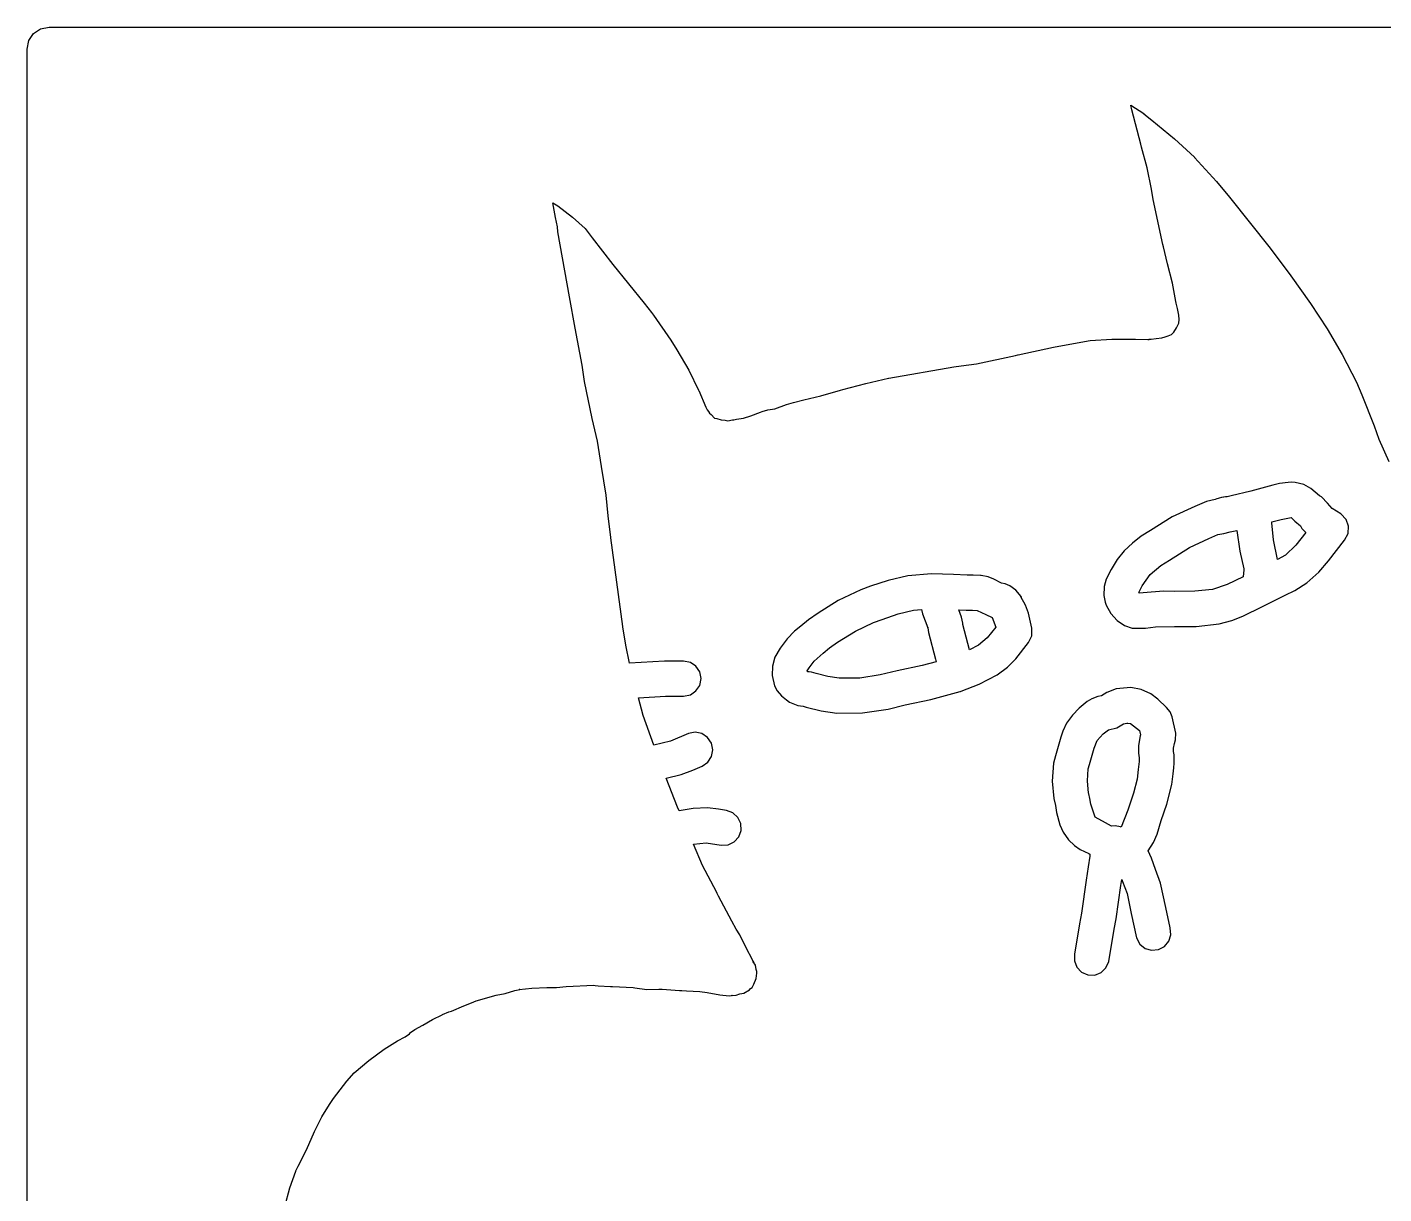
# Model space of a CAD drawing. Extents: x -1 to 541, y -138 to 3207.
# Drawn here: x 103.2 to 288.9, y 3047.6 to 3207.3 of the extents above; entities that cross this region are included whole.
import ezdxf

# ---------------------------------------------------------------- set-up
doc = ezdxf.new("R2010")
doc.units = 0

msp = doc.modelspace()

# ---------------------------------------------------------------- linework, layer by layer
at = {"layer": 'Calque_1'}
for p, q in [((104.072625, 3206.43375), (105.024328, 3207.068906)), ((105.024328, 3207.068906), (106.209, 3207.3)), ((106.209, 3207.3), (471.208, 3207.3)), ((103.209, 3204.3), (103.439109, 3205.481719)), ((103.439109, 3205.481719), (104.072625, 3206.43375)), ((103.209, 2689.05), (103.209, 3204.3)), ((254.267, 3196.61), (254.279, 3196.62)), ((254.416, 3195.97), (254.267, 3196.61)), ((254.279, 3196.62), (256.026, 3195.46)), ((255.619, 3191.28), (254.416, 3195.97)), ((256.026, 3195.46), (256.042, 3195.45)), ((256.042, 3195.45), (257.135, 3194.57)), ((257.135, 3194.57), (260.222, 3192.02)), ((260.222, 3192.02), (262.964, 3189.48)), ((255.738, 3190.88), (255.619, 3191.28)), ((256.48325, 3188.035), (255.738, 3190.88)), ((262.964, 3189.48), (262.974, 3189.47)), ((262.974, 3189.47), (265.997, 3186.16)), ((257.113, 3185.1), (256.48325, 3188.035)), ((257.336, 3183.7), (257.113, 3185.1)), ((265.997, 3186.16), (267.785, 3184.02)), ((175.516, 3181.23), (175.155, 3183.27)), ((175.155, 3183.27), (175.82, 3182.82)), ((175.82, 3182.82), (177.8315, 3181.2975)), ((258.652, 3177.55), (257.336, 3183.7)), ((267.785, 3184.02), (273.343, 3177.03)), ((175.783, 3179.96), (175.516, 3181.23)), ((177.8315, 3181.2975), (179.561, 3179.73)), ((175.86, 3179.28), (175.783, 3179.96)), ((177.431, 3170.4), (175.86, 3179.28)), ((179.561, 3179.73), (180.559, 3178.48)), ((180.559, 3178.48), (183.364, 3174.79)), ((258.729, 3177.21), (258.652, 3177.55)), ((259.288, 3174.9), (258.729, 3177.21)), ((273.343, 3177.03), (276.173, 3173.275)), ((183.364, 3174.79), (187.649, 3169.52)), ((259.97, 3172.24), (259.288, 3174.9)), ((260.402, 3169.75), (259.97, 3172.24)), ((276.173, 3173.275), (278.862, 3169.46)), ((178.198, 3166.08), (177.431, 3170.4)), ((260.472, 3169.525), (260.402, 3169.75)), ((260.402, 3169.75), (260.402, 3169.75)), ((187.649, 3169.52), (188.672, 3168.22)), ((188.672, 3168.22), (188.925, 3167.86)), ((188.925, 3167.86), (188.925, 3167.85)), ((188.925, 3167.85), (191.313, 3164.44)), ((260.662, 3168.79), (260.472, 3169.525)), ((260.823, 3167.89), (260.662, 3168.79)), ((260.89675, 3167.26375), (260.823, 3167.89)), ((278.862, 3169.46), (278.872, 3169.45)), ((278.872, 3169.45), (281.131875, 3166.0025)), ((179.171, 3161.01), (178.198, 3166.08)), ((260.15125, 3165.539219), (260.528, 3166.12)), ((260.528, 3166.12), (260.812312, 3166.786094)), ((260.812312, 3166.786094), (260.89675, 3167.26375)), ((281.131875, 3166.0025), (283.193, 3162.48)), ((191.313, 3164.44), (192.142, 3163.12)), ((243.661625, 3163.48625), (248.413, 3164.38)), ((248.413, 3164.38), (248.697, 3164.41)), ((248.697, 3164.41), (251.679375, 3164.5825)), ((251.679375, 3164.5825), (254.886, 3164.59)), ((254.886, 3164.59), (256.581, 3164.55)), ((256.581, 3164.55), (256.758375, 3164.55875)), ((256.722, 3164.56), (256.798, 3164.57)), ((256.758375, 3164.55875), (256.722, 3164.56)), ((256.798, 3164.57), (257.032, 3164.59)), ((257.032, 3164.59), (257.728, 3164.67)), ((257.728, 3164.67), (258.515, 3164.79)), ((258.515, 3164.79), (258.971, 3164.89)), ((258.971, 3164.89), (259.384, 3165.04)), ((259.384, 3165.04), (259.83075, 3165.23875)), ((259.83075, 3165.23875), (260.15125, 3165.539219)), ((192.142, 3163.12), (193.77, 3160.3325)), ((233.163, 3161.21), (238.464, 3162.35)), ((238.464, 3162.35), (238.813, 3162.42)), ((238.813, 3162.42), (238.823, 3162.42)), ((238.823, 3162.42), (238.833, 3162.42)), ((238.833, 3162.42), (243.661625, 3163.48625)), ((238.833, 3162.42), (238.833, 3162.42)), ((283.193, 3162.48), (283.203, 3162.47)), ((283.203, 3162.47), (285.13, 3158.69)), ((179.499, 3158.8), (179.171, 3161.01)), ((221.131, 3159.25), (230.031, 3160.8)), ((230.031, 3160.8), (231.026, 3160.94)), ((231.026, 3160.94), (233.163, 3161.21)), ((180.542, 3153.72), (179.499, 3158.8)), ((193.77, 3160.3325), (195.116, 3157.59)), ((217.9985, 3158.54125), (221.12, 3159.25)), ((221.12, 3159.25), (221.12, 3159.25)), ((221.12, 3159.25), (221.131, 3159.25)), ((221.131, 3159.25), (221.131, 3159.25)), ((285.13, 3158.69), (285.865, 3156.97)), ((195.116, 3157.59), (195.135, 3157.55)), ((195.135, 3157.55), (196.117, 3155.29)), ((209.503, 3156.3), (211.853, 3156.81)), ((211.853, 3156.81), (214.523, 3157.61)), ((214.523, 3157.61), (214.847, 3157.69)), ((214.847, 3157.69), (217.9985, 3158.54125)), ((285.865, 3156.97), (287.549, 3152.73)), ((196.117, 3155.29), (196.266, 3154.91)), ((196.266, 3154.91), (196.456, 3154.7)), ((203.831, 3154.68), (204.591, 3154.9)), ((204.591, 3154.9), (205.533, 3155.07)), ((205.533, 3155.07), (207.123, 3155.65)), ((207.123, 3155.65), (208.112, 3155.94)), ((208.112, 3155.94), (209.503, 3156.3)), ((181.275, 3150.64), (180.542, 3153.72)), ((196.456, 3154.7), (196.623, 3154.44)), ((196.623, 3154.44), (196.849, 3154.26)), ((196.849, 3154.26), (197.275, 3153.79)), ((197.275, 3153.79), (197.598, 3153.72)), ((197.598, 3153.72), (198.17875, 3153.5325)), ((198.17875, 3153.5325), (198.74, 3153.48)), ((198.74, 3153.48), (199.12, 3153.39)), ((199.12, 3153.39), (199.764, 3153.53)), ((199.764, 3153.53), (199.924, 3153.54)), ((199.924, 3153.54), (200.276, 3153.65)), ((200.276, 3153.65), (201.231375, 3153.79375)), ((201.231375, 3153.79375), (202.27, 3154.08)), ((202.27, 3154.08), (203.562, 3154.6)), ((203.562, 3154.6), (203.831, 3154.68)), ((203.562, 3154.6), (203.562, 3154.6)), ((287.549, 3152.73), (288.219, 3150.89)), ((181.809, 3147.15), (181.275, 3150.64)), ((288.219, 3150.89), (289.574, 3147.85)), ((182.446, 3143.25), (181.809, 3147.15)), ((270.682, 3143.78), (268.008, 3143.14)), ((273.723, 3144.59), (270.682, 3143.78)), ((274.6125, 3144.81125), (273.723, 3144.59)), ((275.793, 3144.98), (274.6125, 3144.81125)), ((276.249, 3145), (275.793, 3144.98)), ((275.793, 3144.98), (275.793, 3144.98)), ((276.249, 3145), (276.249, 3145)), ((276.737, 3144.98), (276.249, 3145)), ((276.249, 3145), (276.249, 3145)), ((277.964547, 3144.685312), (276.737, 3144.98)), ((278.918625, 3144.16), (277.964547, 3144.685312)), ((280.069, 3143.13), (278.918625, 3144.16)), ((182.71, 3140.41), (182.446, 3143.25)), ((264.599, 3142.37), (263.03, 3141.7)), ((265.818, 3142.66), (264.599, 3142.37)), ((266.04, 3142.71), (265.818, 3142.66)), ((266.05, 3142.71), (266.04, 3142.71)), ((266.203, 3142.77), (266.05, 3142.71)), ((266.338, 3142.81), (266.203, 3142.77)), ((266.68, 3142.9), (266.338, 3142.81)), ((266.932, 3142.95), (266.68, 3142.9)), ((266.948, 3142.95), (266.932, 3142.95)), ((267.015, 3142.97), (266.948, 3142.95)), ((267.218, 3143.01), (267.015, 3142.97)), ((267.353, 3143.02), (267.218, 3143.01)), ((267.433, 3143.02), (267.353, 3143.02)), ((268.008, 3143.14), (267.433, 3143.02)), ((280.3415, 3142.985), (280.069, 3143.13)), ((281.202, 3142.15), (280.3415, 3142.985)), ((281.802, 3141.43), (281.202, 3142.15)), ((183.074, 3137.44), (182.71, 3140.41)), ((259.943, 3140.26), (256.972, 3138.38)), ((263.03, 3141.7), (259.943, 3140.26)), ((274.863, 3139.92), (276.226, 3140.17)), ((276.226, 3140.17), (276.734, 3139.68)), ((276.226, 3140.17), (276.226, 3140.17)), ((282.995, 3140.66), (281.802, 3141.43)), ((283.726562, 3139.91625), (282.995, 3140.66)), ((256.972, 3138.38), (255.692, 3137.6)), ((266.982, 3138), (267.838, 3138.21)), ((267.838, 3138.21), (268.786, 3138.41)), ((268.786, 3138.41), (269.19125, 3135.5725)), ((268.786, 3138.41), (268.786, 3138.41)), ((273.554, 3139.57), (274.863, 3139.92)), ((273.566, 3139.43), (273.554, 3139.57)), ((273.8045, 3137.1275), (273.566, 3139.43)), ((276.734, 3139.68), (277.47, 3139.04)), ((278.219, 3138.12), (276.852625, 3136.4025)), ((277.47, 3139.04), (277.66975, 3138.68875)), ((277.66975, 3138.68875), (278.219, 3138.12)), ((284.06775, 3138.9775), (283.726562, 3139.91625)), ((283.999062, 3137.9825), (284.06775, 3138.9775)), ((183.084, 3137.41), (183.074, 3137.44)), ((184.724, 3125.26), (183.084, 3137.41)), ((254.477625, 3136.679688), (253.369, 3135.615)), ((255.692, 3137.6), (254.477625, 3136.679688)), ((262.313, 3136.08), (264.935, 3137.29)), ((264.935, 3137.29), (266.165, 3137.83)), ((266.165, 3137.83), (266.982, 3138)), ((274.355, 3134.42), (273.8045, 3137.1275)), ((276.852625, 3136.4025), (275.436, 3135.03)), ((281.322125, 3134.2425), (283.501, 3137.07)), ((283.501, 3137.07), (283.999062, 3137.9825)), ((252.390125, 3134.407813), (251.565, 3133.06)), ((253.369, 3135.615), (252.390125, 3134.407813)), ((259.538, 3134.32), (262.313, 3136.08)), ((269.19125, 3135.5725), (269.712, 3133.14)), ((275.436, 3135.03), (274.355, 3134.42)), ((251.565, 3133.06), (250.89025, 3131.7325)), ((256.899, 3132.36), (258.382, 3133.62)), ((258.382, 3133.62), (259.538, 3134.32)), ((269.732, 3133.03), (269.653, 3132.05)), ((269.712, 3133.14), (269.732, 3133.03)), ((278.349, 3131.22), (280.007453, 3132.710625)), ((280.007453, 3132.710625), (281.322125, 3134.2425)), ((218.635, 3130.76), (217.295, 3130.29)), ((221.0515, 3131.57125), (218.635, 3130.76)), ((223.726, 3132.21), (221.0515, 3131.57125)), ((226.996, 3132.45), (223.726, 3132.21)), ((226.997, 3132.45), (226.996, 3132.45)), ((230.012, 3132.38), (226.997, 3132.45)), ((231.877, 3132.28), (230.012, 3132.38)), ((231.921, 3132.28), (231.877, 3132.28)), ((232.114, 3132.28), (231.921, 3132.28)), ((232.702, 3132.27), (232.114, 3132.28)), ((233.71, 3132.25), (232.702, 3132.27)), ((233.788, 3132.24), (233.71, 3132.25)), ((234.748391, 3132.039375), (233.788, 3132.24)), ((235.523625, 3131.745), (234.748391, 3132.039375)), ((236.573, 3131.19), (235.523625, 3131.745)), ((237.059375, 3131.11), (236.573, 3131.19)), ((237.702078, 3130.810312), (237.059375, 3131.11)), ((238.526, 3130.22), (237.702078, 3130.810312)), ((250.611281, 3130.7425), (250.553, 3129.52)), ((250.89025, 3131.7325), (250.611281, 3130.7425)), ((255.375, 3129.91), (255.818, 3130.83)), ((255.818, 3130.83), (256.899, 3132.36)), ((267.4425, 3130.9825), (265.445, 3130.32)), ((269.653, 3132.05), (267.4425, 3130.9825)), ((276.714375, 3130.1925), (278.349, 3131.22)), ((217.295, 3130.29), (214.219625, 3128.8025)), ((239.25825, 3129.385), (238.526, 3130.22)), ((239.830469, 3128.175938), (239.23, 3129.3)), ((239.23, 3129.3), (239.312656, 3129.224375)), ((239.312656, 3129.224375), (239.25825, 3129.385)), ((250.553, 3129.52), (250.732375, 3128.58875)), ((255.385, 3129.88), (255.375, 3129.91)), ((255.407, 3129.8), (255.385, 3129.88)), ((257.04, 3129.97), (255.407, 3129.8)), ((258.798375, 3130.0825), (257.04, 3129.97)), ((260.289, 3130.06), (258.798375, 3130.0825)), ((263.0125, 3130.07375), (260.289, 3130.06)), ((265.445, 3130.32), (263.0125, 3130.07375)), ((272.298, 3128.01), (275.383, 3129.53)), ((275.383, 3129.53), (275.403, 3129.54)), ((275.403, 3129.54), (276.714375, 3130.1925)), ((211.475, 3127.09), (210.145625, 3126.17875)), ((214.219625, 3128.8025), (211.475, 3127.09)), ((222.440375, 3126.97), (224.498, 3127.47)), ((224.498, 3127.47), (225.635, 3127.59)), ((225.634, 3127.59), (225.772, 3127)), ((225.635, 3127.59), (225.634, 3127.59)), ((225.772, 3127), (226.496, 3125.07)), ((230.71, 3127.54), (231.712, 3127.49)), ((230.71, 3127.54), (230.71, 3127.54)), ((230.71, 3127.54), (230.71, 3127.54)), ((230.71, 3127.54), (230.71, 3127.54)), ((230.71, 3127.54), (230.71, 3127.54)), ((230.715, 3127.54), (230.71, 3127.54)), ((231.074, 3126.52), (230.715, 3127.54)), ((231.712, 3127.49), (231.754, 3127.49)), ((231.754, 3127.49), (231.764, 3127.49)), ((231.764, 3127.49), (231.778, 3127.49)), ((231.778, 3127.49), (231.832, 3127.49)), ((231.832, 3127.49), (232.027, 3127.49)), ((232.027, 3127.49), (232.614, 3127.47)), ((232.614, 3127.47), (233.252, 3127.46)), ((233.252, 3127.46), (234.415, 3126.91)), ((240.241, 3127.08), (239.830469, 3128.175938)), ((240.733, 3125.04), (240.241, 3127.08)), ((250.732375, 3128.58875), (250.908, 3128.16)), ((250.908, 3128.16), (251.524891, 3127.037031)), ((251.524891, 3127.037031), (252.390125, 3126.09875)), ((269.609375, 3126.68), (272.298, 3128.01)), ((184.724, 3125.23), (184.724, 3125.26)), ((185.128875, 3122.71875), (184.724, 3125.23)), ((209.114, 3125.32), (208.232125, 3124.6125)), ((210.145625, 3126.17875), (209.114, 3125.32)), ((216.595, 3124.62375), (219.038, 3125.82)), ((219.038, 3125.82), (220.244, 3126.23)), ((220.244, 3126.23), (222.440375, 3126.97)), ((226.496, 3125.07), (226.459703, 3125.154062)), ((226.459703, 3125.154062), (226.460625, 3125.075)), ((231.269875, 3125.7025), (231.074, 3126.52)), ((231.267, 3125.53), (231.269875, 3125.7025)), ((232.188, 3122.04), (231.267, 3125.53)), ((234.415, 3126.91), (235.284, 3126.5)), ((235.783, 3125.15), (234.584, 3123.72)), ((235.284, 3126.5), (235.783, 3125.15)), ((252.390125, 3126.09875), (253.402547, 3125.413594)), ((253.402547, 3125.413594), (254.461, 3125.05)), ((256.27475, 3125.0075), (257.652, 3125.22)), ((257.652, 3125.22), (260.258, 3125.26)), ((260.258, 3125.26), (263.18925, 3125.275)), ((263.18925, 3125.275), (266.374, 3125.62)), ((266.374, 3125.62), (268.070109, 3126.075)), ((268.070109, 3126.075), (269.609375, 3126.68)), ((207.225, 3123.59), (206.271, 3122.28)), ((208.232125, 3124.6125), (207.225, 3123.59)), ((214.131, 3123.09), (216.595, 3124.62375)), ((226.460625, 3125.075), (226.594, 3124.42)), ((226.594, 3124.42), (227.553, 3120.78)), ((234.584, 3123.72), (233.424, 3122.71)), ((240.265, 3123.06), (240.718, 3123.9975)), ((240.718, 3123.9975), (240.733, 3125.04)), ((254.461, 3125.05), (256.27475, 3125.0075)), ((185.671, 3120.23), (185.128875, 3122.71875)), ((206.271, 3122.28), (205.557, 3121.07)), ((210.927, 3120.53), (212.165, 3121.62)), ((212.165, 3121.62), (213.034, 3122.355)), ((213.034, 3122.355), (214.131, 3123.09)), ((233.424, 3122.71), (232.188, 3122.04)), ((238.50675, 3120.8425), (240.265, 3123.06)), ((190.42, 3120.53), (185.671, 3120.23)), ((193.053, 3120.53), (190.42, 3120.53)), ((193.986984, 3120.340625), (193.053, 3120.53)), ((194.749875, 3119.825), (193.986984, 3120.340625)), ((195.264328, 3119.061875), (194.749875, 3119.825)), ((205.20725, 3119.815), (205.189, 3118.53)), ((205.557, 3121.07), (205.20725, 3119.815)), ((209.982, 3119.19), (210.245, 3119.59)), ((210.245, 3119.59), (210.927, 3120.53)), ((225.712, 3119.94), (222.289, 3119.2)), ((227.614, 3120.43), (225.712, 3119.94)), ((227.553, 3120.78), (227.614, 3120.43)), ((235.964, 3118.64), (237.370938, 3119.693438)), ((237.370938, 3119.693438), (238.50675, 3120.8425)), ((195.453, 3118.13), (195.264328, 3119.061875)), ((195.264328, 3117.193906), (195.453, 3118.13)), ((205.189, 3118.53), (205.51575, 3117.1475)), ((209.972, 3119.12), (209.982, 3119.19)), ((210.068, 3119.07), (209.972, 3119.12)), ((210.227, 3119.06), (210.068, 3119.07)), ((210.579, 3118.99), (210.227, 3119.06)), ((211.201, 3118.81), (210.579, 3118.99)), ((212.809625, 3118.4025), (211.201, 3118.81)), ((214.362, 3118.19), (212.809625, 3118.4025)), ((217.18975, 3118.20375), (214.362, 3118.19)), ((219.98, 3118.63), (217.18975, 3118.20375)), ((222.289, 3119.2), (219.98, 3118.63)), ((233.51975, 3117.3575), (235.964, 3118.64)), ((193.053, 3115.73), (193.986984, 3115.917969)), ((193.986984, 3115.917969), (194.749875, 3116.43125)), ((194.749875, 3116.43125), (195.264328, 3117.193906)), ((205.51575, 3117.1475), (205.883687, 3116.44875)), ((205.883687, 3116.44875), (206.438, 3115.78)), ((226.873, 3115.28), (230.888, 3116.38)), ((230.888, 3116.38), (230.945, 3116.36)), ((230.945, 3116.36), (231.035, 3116.42)), ((231.035, 3116.42), (233.51975, 3117.3575)), ((250.973, 3116.22), (250.258, 3115.78)), ((252.237625, 3116.70625), (250.973, 3116.22)), ((253.254, 3116.81), (252.237625, 3116.70625)), ((254.284, 3116.9), (253.254, 3116.81)), ((254.284, 3116.91), (254.284, 3116.9)), ((255.668, 3116.65), (254.284, 3116.91)), ((254.284, 3116.91), (254.284, 3116.91)), ((256.985172, 3116.030313), (255.668, 3116.65)), ((257.975625, 3115.3075), (256.985172, 3116.030313)), ((186.88, 3115.5), (190.595, 3115.73)), ((187.52, 3113.07), (186.88, 3115.5)), ((190.595, 3115.73), (193.053, 3115.73)), ((206.438, 3115.78), (207.138, 3115.23)), ((207.138, 3115.23), (207.537625, 3114.895)), ((207.537625, 3114.895), (208.688, 3114.44)), ((208.688, 3114.44), (209.429, 3114.33)), ((209.429, 3114.33), (209.822, 3114.22)), ((209.822, 3114.22), (211.86075, 3113.6975)), ((221.043, 3113.95), (223.387, 3114.52)), ((223.387, 3114.52), (226.873, 3115.28)), ((247.209, 3114.08), (246.265125, 3113.13375)), ((248.267125, 3114.9825), (247.209, 3114.08)), ((248.920266, 3115.370937), (248.267125, 3114.9825)), ((249.746, 3115.69), (248.920266, 3115.370937)), ((250.258, 3115.78), (249.746, 3115.69)), ((259.156, 3114.16), (257.975625, 3115.3075)), ((259.638875, 3113.585), (259.156, 3114.16)), ((188.965, 3109.03), (187.52, 3113.07)), ((211.86075, 3113.6975), (214.042, 3113.4)), ((214.042, 3113.4), (217.561625, 3113.42)), ((217.561625, 3113.42), (221.043, 3113.95)), ((246.265125, 3113.13375), (245.478, 3112.03)), ((259.92, 3112.89), (259.638875, 3113.585)), ((260.417, 3110.66), (259.92, 3112.89)), ((193.725, 3110.59), (191.267, 3109.55)), ((194.64275, 3110.77875), (193.725, 3110.59)), ((195.562, 3110.6), (194.64275, 3110.77875)), ((196.342625, 3110.08125), (195.562, 3110.6)), ((244.97725, 3110.94), (244.703, 3110.09)), ((245.478, 3112.03), (244.97725, 3110.94)), ((249.656, 3109.65), (250.463, 3110.55)), ((250.463, 3110.55), (251.221, 3111.1)), ((251.221, 3111.1), (252.355, 3111.4)), ((252.355, 3111.4), (253.284, 3111.92)), ((253.284, 3111.92), (253.729, 3112.03)), ((253.729, 3112.03), (253.73, 3112.03)), ((253.73, 3112.03), (253.863, 3112.03)), ((253.858, 3112.03), (254.235, 3112)), ((253.863, 3112.03), (253.858, 3112.03)), ((254.235, 3112), (255.432, 3111.01)), ((255.536, 3110.3), (255.336, 3108.97)), ((255.432, 3111.01), (255.573, 3110.42)), ((255.573, 3110.42), (255.536, 3110.3)), ((260.3865, 3109.76375), (260.417, 3110.66)), ((191.267, 3109.55), (188.965, 3109.03)), ((196.866, 3109.3), (196.342625, 3110.08125)), ((197.053484, 3108.366406), (196.866, 3109.3)), ((244.703, 3110.09), (243.949, 3107.56)), ((248.601, 3106.36), (249.266, 3108.58)), ((249.266, 3108.58), (249.656, 3109.65)), ((255.336, 3108.97), (255.296, 3107.91)), ((260.091, 3108.13), (260.118, 3108.59)), ((260.118, 3108.59), (260.224, 3109.25)), ((260.224, 3109.25), (260.3865, 3109.76375)), ((195.581, 3106.16), (196.369453, 3106.694219)), ((196.369453, 3106.694219), (196.874125, 3107.46375)), ((196.874125, 3107.46375), (197.053484, 3108.366406)), ((243.949, 3107.56), (243.683, 3106.53)), ((255.296, 3107.91), (255.407, 3107.26)), ((255.407, 3106.77), (255.376, 3106.43)), ((255.407, 3107.26), (255.407, 3106.77)), ((260.186, 3107.71), (260.091, 3108.13)), ((260.143, 3105.92), (260.198, 3106.56)), ((260.198, 3106.56), (260.186, 3107.71)), ((190.677, 3104.48), (192.73, 3104.98)), ((192.73, 3104.98), (194.31375, 3105.58875)), ((194.31375, 3105.58875), (195.581, 3106.16)), ((243.683, 3106.53), (243.5175, 3104.0775)), ((248.3345, 3104.1475), (248.431, 3105.79)), ((248.431, 3105.79), (248.601, 3106.36)), ((255.288, 3105.66), (255.124, 3104.36)), ((255.376, 3106.43), (255.288, 3105.66)), ((259.863, 3103.64), (260.049, 3105.09)), ((260.049, 3105.09), (260.143, 3105.92)), ((192.236, 3100.53), (190.677, 3104.48)), ((243.5175, 3104.0775), (243.718, 3101.7)), ((248.469, 3102.43), (248.3345, 3104.1475)), ((255.124, 3104.36), (254.61, 3102.44625)), ((259.182, 3100.93625), (259.863, 3103.64)), ((243.718, 3101.7), (243.958, 3100.75)), ((248.5135, 3102.3525), (248.469, 3102.43)), ((248.666, 3101.72), (248.5135, 3102.3525)), ((248.777, 3100.94), (248.666, 3101.72)), ((254.61, 3102.44625), (253.838, 3100.12)), ((192.46, 3100.01), (192.236, 3100.53)), ((194.3475, 3100.3475), (192.46, 3100.01)), ((196.325, 3100.43), (194.3475, 3100.3475)), ((197.816625, 3100.26375), (196.325, 3100.43)), ((198.913, 3100.06), (197.816625, 3100.26375)), ((199.809453, 3099.739063), (198.913, 3100.06)), ((200.488875, 3099.12), (199.809453, 3099.739063)), ((243.958, 3100.75), (244.104, 3099.81)), ((244.104, 3099.81), (244.542375, 3098.12375)), ((249.389, 3099.17), (248.777, 3100.94)), ((250.818, 3098.38), (249.389, 3099.17)), ((253.838, 3100.12), (252.923, 3097.8)), ((258.423, 3098.72), (259.182, 3100.93625)), ((200.886109, 3098.290937), (200.488875, 3099.12)), ((200.613156, 3096.443594), (200.936, 3097.34)), ((200.936, 3097.34), (200.886109, 3098.290937)), ((244.542375, 3098.12375), (244.996828, 3097.105781)), ((251.615, 3097.92), (250.818, 3098.38)), ((252.13, 3097.96), (251.615, 3097.92)), ((252.847, 3097.84), (252.13, 3097.96)), ((252.923, 3097.8), (252.847, 3097.84)), ((257.858375, 3096.81125), (258.423, 3098.72)), ((194.394, 3095.47), (196.145, 3095.64)), ((195.648, 3092.52), (194.394, 3095.47)), ((196.145, 3095.64), (198.211, 3095.32)), ((199.162719, 3095.367031), (199.99275, 3095.76375)), ((199.99275, 3095.76375), (200.613156, 3096.443594)), ((244.996828, 3097.105781), (245.745, 3096.04)), ((245.745, 3096.04), (246.554688, 3095.259844)), ((256.633, 3094.55), (257.370141, 3095.681094)), ((257.370141, 3095.681094), (257.858375, 3096.81125)), ((198.211, 3095.32), (199.162719, 3095.367031)), ((246.554688, 3095.259844), (247.3325, 3094.74125)), ((247.3325, 3094.74125), (248.497, 3094.17)), ((248.66, 3093.82), (248.445, 3092.37)), ((248.497, 3094.17), (248.67, 3094.07)), ((248.67, 3094.07), (248.66, 3093.82)), ((257.073, 3093.55), (256.633, 3094.55)), ((197.554, 3088.92), (195.648, 3092.52)), ((248.445, 3092.34), (248.156, 3090.52)), ((248.445, 3092.37), (248.445, 3092.34)), ((257.641, 3091.98), (257.073, 3093.55)), ((258.331, 3090.13), (257.641, 3091.98)), ((248.156, 3090.52), (247.505, 3086.03)), ((252.901, 3089.8), (253.031, 3090.62)), ((253.031, 3090.62), (253.123, 3090.36)), ((253.123, 3090.36), (253.743, 3088.72)), ((259.078, 3086.7825), (258.331, 3090.13)), ((197.665, 3088.72), (197.554, 3088.92)), ((197.846, 3088.36), (197.665, 3088.72)), ((199.674, 3084.9), (197.846, 3088.36)), ((252.242, 3085.26), (252.901, 3089.8)), ((253.743, 3088.72), (254.308375, 3085.96625)), ((259.642, 3084.02), (259.078, 3086.7825)), ((200.24, 3083.83), (199.659, 3084.93)), ((199.659, 3084.93), (199.674, 3084.9)), ((247.228, 3084.57), (246.567, 3080.42)), ((247.505, 3086.03), (247.228, 3084.57)), ((251.974, 3083.84), (252.242, 3085.26)), ((254.308375, 3085.96625), (255.05, 3082.62)), ((200.735, 3083.06), (200.24, 3083.83)), ((201.415, 3081.62), (200.735, 3083.06)), ((251.253, 3079.38), (251.974, 3083.84)), ((255.05, 3082.62), (255.503062, 3081.780781)), ((259.4645, 3082.19), (259.734188, 3083.070312)), ((259.734188, 3083.070312), (259.642, 3084.02)), ((202.679, 3079.24), (201.415, 3081.62)), ((255.503062, 3081.780781), (256.2175, 3081.20125)), ((256.2175, 3081.20125), (257.096938, 3080.931094)), ((257.096938, 3080.931094), (258.045, 3081.02)), ((258.045, 3081.02), (258.884313, 3081.474688)), ((258.884313, 3081.474688), (259.4645, 3082.19)), ((202.592, 3079.35), (202.557, 3079.43)), ((202.557, 3079.43), (202.679, 3079.24)), ((202.891, 3078.9), (202.592, 3079.35)), ((202.679, 3079.24), (202.669, 3079.26)), ((202.669, 3079.26), (202.679, 3079.24)), ((202.991, 3078.32), (202.891, 3078.9)), ((246.567, 3080.42), (246.548219, 3079.469687)), ((246.548219, 3079.469687), (246.88475, 3078.615)), ((250.865969, 3078.510625), (251.253, 3079.38)), ((202.654, 3076.29), (202.984375, 3077.07375)), ((202.984375, 3077.07375), (203.077, 3077.82)), ((203.095, 3078.05), (202.991, 3078.32)), ((203.077, 3077.82), (203.095, 3078.05)), ((246.88475, 3078.615), (247.517906, 3077.947812)), ((247.517906, 3077.947812), (248.389, 3077.56)), ((248.389, 3077.56), (249.341906, 3077.540625)), ((249.341906, 3077.540625), (250.19825, 3077.8775)), ((250.19825, 3077.8775), (250.865969, 3078.510625)), ((167.389, 3074.8), (168.63, 3075)), ((168.63, 3075), (169.937, 3075.41)), ((169.937, 3075.41), (170.65, 3075.58)), ((170.563, 3075.55), (172.277375, 3075.75375)), ((170.637, 3075.57), (170.563, 3075.55)), ((170.65, 3075.58), (170.637, 3075.57)), ((172.277375, 3075.75375), (174.327, 3075.83)), ((174.327, 3075.83), (175.638, 3075.83)), ((175.638, 3075.83), (176.992, 3075.98)), ((176.992, 3075.98), (180.775, 3076.17)), ((180.775, 3076.17), (180.951, 3076.12)), ((180.951, 3076.12), (181.362, 3076.06)), ((181.362, 3076.06), (183.058, 3075.97)), ((183.058, 3075.97), (183.335, 3076)), ((183.335, 3076), (186.158, 3075.83)), ((186.158, 3075.83), (186.396, 3075.8)), ((186.396, 3075.8), (188.003, 3075.58)), ((188.003, 3075.58), (189.687, 3075.62)), ((189.687, 3075.62), (190.117, 3075.59)), ((190.117, 3075.59), (190.135, 3075.59)), ((190.135, 3075.59), (192.512, 3075.45)), ((192.512, 3075.45), (192.811, 3075.41)), ((192.811, 3075.41), (193.473, 3075.4)), ((193.473, 3075.4), (195.298, 3075.29)), ((195.298, 3075.29), (196.273, 3075.17)), ((196.273, 3075.17), (198.028, 3074.82)), ((200.748, 3074.96), (201.278, 3075.05)), ((201.278, 3075.05), (202.095, 3075.53)), ((202.095, 3075.53), (202.218, 3075.7)), ((202.218, 3075.7), (202.425, 3075.85)), ((202.425, 3075.85), (202.654, 3076.29)), ((161.305, 3072.61), (162.964, 3073.31)), ((162.964, 3073.31), (164.04, 3073.75)), ((164.04, 3073.75), (164.676, 3074)), ((164.676, 3074), (167.389, 3074.8)), ((198.028, 3074.82), (199.288625, 3074.71125)), ((199.288625, 3074.71125), (199.629, 3074.76)), ((199.629, 3074.76), (199.678, 3074.77)), ((199.678, 3074.77), (199.767, 3074.76)), ((199.767, 3074.76), (200.24, 3074.79)), ((200.24, 3074.79), (200.748, 3074.96)), ((157.357, 3070.67), (158.66675, 3071.45375)), ((158.66675, 3071.45375), (159.996, 3072.11)), ((159.996, 3072.11), (160.035, 3072.13)), ((160.035, 3072.13), (160.923, 3072.49)), ((160.923, 3072.49), (161.305, 3072.61)), ((154.957, 3069.09), (155.531875, 3069.505)), ((155.531875, 3069.505), (155.656, 3069.68)), ((155.656, 3069.68), (156.276, 3070.07)), ((156.276, 3070.07), (157.357, 3070.67)), ((152.054, 3067.38), (153.886, 3068.55)), ((153.886, 3068.55), (154.957, 3069.09)), ((147.973, 3064.16), (149.988375, 3065.86)), ((149.988375, 3065.86), (152.054, 3067.38)), ((146.985, 3063), (147.973, 3064.16)), ((145.135, 3060.64), (146.985, 3063)), ((144.571, 3059.84), (145.135, 3060.64)), ((143.540875, 3058.14125), (144.571, 3059.84)), ((142.561, 3056.15), (143.540875, 3058.14125)), ((141.432, 3053.63), (142.561, 3056.15)), ((140.298, 3051.37), (141.432, 3053.63)), ((140.002, 3050.74), (140.298, 3051.37)), ((139.144625, 3048.4225), (139.986, 3050.7)), ((139.986, 3050.7), (140.002, 3050.74)), ((138.49, 3045.86), (139.144625, 3048.4225))]:
    msp.add_line(p, q, dxfattribs=at)

doc.saveas('drawing.dxf')
